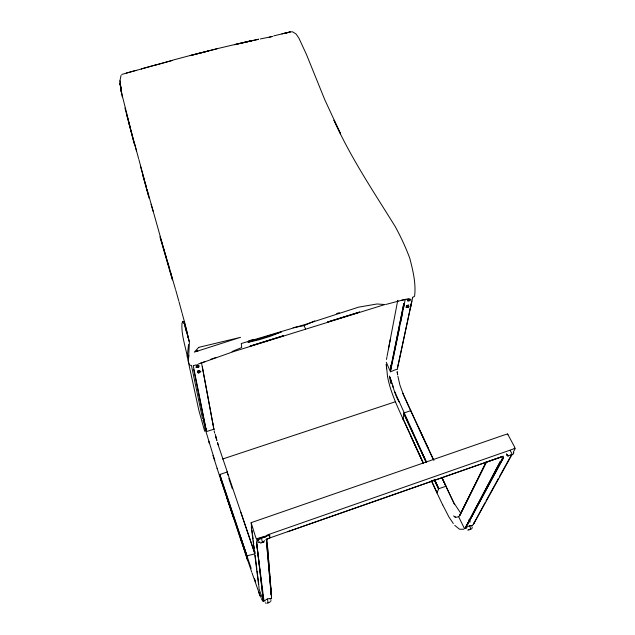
<?xml version="1.0" encoding="UTF-8"?>
<svg xmlns="http://www.w3.org/2000/svg" width="635" height="635" viewBox="0 0 635 635"><rect width="100%" height="100%" fill="white"/><g stroke="black" fill="none" stroke-linecap="round" stroke-linejoin="round"><path stroke-width="0.95" d="M442.666 504.896L436.967 492.935L438.729 488.712L445.992 486.251L441.841 477.409M390.906 367.284L390.977 364.934L391.255 368.451M226.862 497.499L221.067 480.409L219.773 474.536L227.195 471.988L228.005 475.02M183.42 323.612L182.88 321.485M214.122 429.824L213.408 427.276M403.669 419.41L403.169 419.298L403.812 413.004L410.813 410.662L428.085 448M182.809 321.826L182.832 321.413L182.34 322.445M187.23 357.045L188.539 344.567M190.413 365.577L188.968 363.649L188.373 361.267L189.413 342.765L186.499 329.549M188.547 358.267L188.833 355.251M408.996 299.022L410.321 300.109L410.075 300.641L407.829 301.236L408.48 299.895L409.448 299.847L409.67 298.831M507.841 434.792L507.595 433.975L503.206 435.316L251.135 522.676L255.31 536.107L256.349 538.924L257.111 539.393L256.643 542.044L263.303 600.17L256.508 542.29L264.001 601.154L263.462 601.416L259.056 588.962L258.834 585.533M197.461 364.879L197.477 365.903L199.025 365.816L199.049 366.363L197.731 367.205L195.747 367.189M510.754 455.605L511.889 453.541L510.191 450.628M513.778 452.461L513.564 453.676L512.437 454.771M386.485 359.474L386.937 356.981M388.485 348.94L390.239 339.638M387.088 356.148L397.764 300.291M393.525 356.314L393.843 354.64M410.25 309.023L412.671 297.37M394.184 352.925L395.089 348.52M397.51 337.328L399.09 329.628M400.661 321.921L401.058 320M401.447 318.072L402.233 314.222M403.217 309.412L404.201 304.594M405.178 299.704L390.454 371.785L396.55 369.316L397.28 369.57L411.663 301.927M406.011 307.578L406.606 306.943C406.916 306.237 409.392 305.276 408.829 306.689L407.845 307.602M398.28 364.18L397.526 367.141M395.47 346.702L397.105 339.201M398.24 364.307L411.869 300.958M472.273 527.344L471.876 528.598L470.86 529.28L467.797 530.161M270.923 601.004L270.978 600.464M272.78 36.425L260.302 38.957M271.248 598.829L271.653 598.114M181.991 323.04C181.078 335.597 186.071 347.805 187.976 360.14L198.882 410.464L204.708 431.308M407.408 300.26L407.662 299.752M486.339 461.637L459.78 515.628L486.426 462.185M251.135 522.676L251.754 528.352M486.037 462.383L458.954 516.549L456.144 517.342L454.644 516.366M121.047 75.39L120.023 80.391L121.174 91.162M485.084 502.618L473.48 524.073L475.21 521.049M486.029 500.896L498.404 478.472M499.356 476.742L511.254 455.184M511.961 454.676L475.186 521.2L472.496 525.582L471.289 526.129M513.31 452.128L514.922 449.215L514.731 447.254L507.595 433.975M196.652 351.163L197.39 350.472M251.658 571.865L247.523 559.8C242.975 552.521 258.064 557.078 254.54 550.656M182.562 321.842L182.951 321.278M270.296 601.48L269.74 602.274L266.867 603.25M198.58 365.474L196.779 366.316L196.858 367.26M391.295 366.911L391.311 368.729M464.995 528.074L464.034 528.979M271.447 598.535L270.78 598.876M200.208 371.991L200.104 371.443L199.16 371.372L197.628 372.634L198.779 373.062L200.898 371.316M262.057 542.322L264.771 540.631M472.051 525.843L472.631 525.312M199.152 370.991L197.437 371.904M407.464 306.626L408.368 305.848M409.916 299.545L408.186 300.538L407.924 299.942M199.549 371.404L198.072 371.927L199.985 371.054M469.519 525.971L469.757 525.796A2.937 0.659 -23.6 0 1 471.361 525.574M197.858 365.45L196.675 366.3L196.215 366.022L196.779 366.316M406.13 306.387L408.853 304.943M287.703 531.725L501.34 456.914L269.835 537.916L267.057 539.091L267.248 543.933M409.575 299.482L411.012 299.228M196.429 365.458L197.167 364.998L197.477 365.903M267.057 599.289L267.454 599.043L268.089 602.988M202.271 362.379L198.16 364.188M198.795 365.625L196.675 366.3L197.731 367.205M412.425 297.442L414.552 296.339C416.219 284.091 412.933 270.343 409.773 258.239C405.694 247.301 400.78 236.696 395.16 226.465C373.626 191.699 350.663 157.663 333.947 120.174L340.574 133.81L324.787 99.751L306.435 54.419L298.91 38.156L296.069 34.012L292.656 31.853L290.401 31.821L281.884 33.853M293.1 327.692L304.101 325.644L314.769 320.881M121.753 74.462L135.993 70.39M508.524 455.755L510.881 454.795M259.826 541.869L258.096 542.552L257.818 540.02L269.684 534.765L269.915 537.956L265.867 539.464M201.549 363.045L213.876 429.189L206.534 431.57L203.017 420.132M205.486 361.386L200.985 363.149L231.33 352.369M197.604 367.459L198.961 366.959L198.533 366.895M256.619 538.71L267.343 535.583L267.216 535.003L515.088 448.397L514.088 448.262M484.846 462.732L503.452 456.176L465.638 528.106L464.622 528.534L463.931 527.534L458.637 516.723M395.486 401.717L222.615 459.018M210.685 359.307L216.202 357.418M248.531 340.939L253.111 339.479M406.4 306.649L407.376 306.34L406.773 305.562M336.645 313.539L339.336 312.69M198.477 372.864L199.612 372.507M196.136 364.887L193.786 365.554M155.353 65.008L141.232 68.961L172.379 60.396L155.345 65.183M385.786 304.483L398.058 301.228M172.442 60.23L190.27 55.483M408.972 306.935L406.527 307.3M126.262 73.088L141.2 69.048M199.192 53.205L190.206 55.523L208.129 51.07L191.087 55.467M208.137 50.998L217.091 48.72L199.168 53.269M397.407 301.347L408.559 298.68M217.17 48.673L251.73 40.569M273.804 35.846L284.782 33.266M251.547 40.807L234.553 44.68L258.62 39.243M391.93 383.516L390.985 383.73A24.94 6.421 71.1 0 1 389.755 377.881L389.485 376.103C392.946 384.437 394.192 393.906 399.097 401.86M454.739 525.351L459.446 529.193L463.375 529.288M243.086 42.712L258.54 39.267M269.232 37.211L271.002 36.814M401.415 300.26L405.963 299.331M262.89 601.289L261.31 598.678M407.043 306.118L407.924 306.046L408.249 305.284L407.249 305.332M468.265 529.661L469.614 529.574L470.591 528.487L469.757 525.796M198.842 370.475L199.684 370.522M436.967 492.935L431.276 480.624M266.978 538.655L267.589 538.774M130.588 128.849L132.318 135.207M216.94 440.73L215.281 434.332M506.46 454.025L508.262 456.144M453.596 515.906L455.358 517.509M265.319 602.774L265.811 603.218M147.09 189.595L162.83 245.578M197.914 370.626L198.572 371.538L198.08 370.832M390.454 371.785L386.302 362.283M507.143 455.358L507.659 455.922M305.61 329.16L304.101 325.644M460.145 512.35L454.43 503.69M259.898 542.393L260.485 543.092L264.081 542.036L262.739 541.965L262.088 541.171L261.43 537.575M271.526 598.495L271.375 594.368M453.319 523.526L448.945 517.025L442.738 504.912M197.866 351.322L197.199 350.234L196.382 350.615M506.674 454.366L507.508 455.747L506.579 454.16M213.606 428.72L213.876 429.189M193.683 369.364L205.994 429.625L205.256 426.41M468.963 519.47L470.241 521.978M434.657 479.806L438.833 488.64M441.762 477.647L454.43 504.182L441.817 477.306M433.935 460.415L418.584 427.593M428.434 449.183L433.022 459.002M428.022 448.294L406.186 401.042M431.76 481.267L437.047 492.617M434.61 479.846L438.729 488.712M434.515 479.981L438.634 488.839M433.999 479.338L438.523 489.077M420.942 450.326L426.339 462.002L394.716 391.644M426.252 462.145L403.757 413.187M426.156 462.415L403.709 413.544M423.307 463.01L403.193 418.957M423.243 463.272L410.71 435.928M423.41 463.391L403.169 419.298M403.201 419.449C396.994 405.535 390.287 391.573 387.533 376.468M402.915 393.287L410.813 410.662M402.868 393.573L405.805 400.201M214.154 430.959L214.733 433.189M402.907 393.168L399.947 385.191L397.891 376.253M251.976 572.794L260.604 597.225M206.534 431.57L193.246 365.697M217.44 442.817L227.378 472.162M258.54 591.685L259.961 595.646M255.008 580.168L255.667 582.152L254.5 578.763L254.587 579.176M184.888 326.207L186.166 331.295M204.803 427.72L214.773 460.47M216.567 438.952L215.765 436.674L216.741 440.031M268.772 534.861L269.7 537.512M240.744 512.104L254.746 553.474M247.078 556.181L219.845 474.44M227.171 498.443L234.005 518.541M227.195 471.988L254.849 553.474M228.862 478.488L232.347 488.823M240.562 537.178L246.959 556.355M251.174 568.412L225.854 493.014M241.117 540.647L247.467 559.721M219.766 474.702L225.901 493.324M220.972 480.084L233.942 519.105M226.997 498.292L241.165 540.845M217.051 468.265L221.067 480.409M247.523 559.8L234.323 519.454M217.13 468.4L212.979 455.414M165.306 254.143L160.814 238.919M175.506 289.393L163.06 246.467M166.91 259.691L169.736 269.28M151.082 204.2L153.146 211.257M172.355 279.924L159.917 236.815M184.706 323.763L189.23 341.225M165.576 254.968L166.64 258.747M175.792 290.266L178.752 300.839M144.359 179.649L138.875 159.512M144.867 181.467L146.375 186.904M170.259 271.177L172.347 278.741M132.469 136.096L138.62 158.591M148.677 196.064L140.327 165.719M142.724 175.062L149.122 198.287M181.991 312.785L178.999 301.728M182.189 313.523L184.372 321.437M134.517 143.51L136.533 151.003M124.944 108.045L130.373 127.96L122.436 96.345M184.587 322.247L185.023 323.866M128.46 121.595L134.295 143.994M126.587 114.53L134.207 143.129M391.485 383.032L390.144 377.484M185.269 324.818L186.261 328.605M217.678 442.746L218.226 444.857M184.086 321.755L188.143 337.995M191.405 365.331L202.541 418.64M121.341 91.273L122.253 95.496M392.7 385.342L393.128 387.413M271.558 596.805L267.232 543.298L271.383 594.884M212.947 423.918L213.495 426.871M212.995 424.22L202.327 366.665M122.214 96.869L120.094 83.439M387.533 376.579L386.278 364.196L386.548 368.8M121.404 91.321L120.205 83.272M251.277 526.772L258.604 584.883M251.992 530.288L252.357 533.202M252.603 535.138L253.087 539.02M253.325 540.957L253.69 543.87M253.936 545.806L254.302 548.719M255.151 555.506L256.85 569.079M257.088 571.016L257.453 573.929M257.699 575.866L258.786 584.597M120.071 83.209L120.507 86.797M120.086 84.003L121.388 92.21L119.904 80.788M208.867 441.238L209.074 443.095M466.725 528.177A2.937 0.659 -23.6 0 1 466.439 527.487A2.937 0.659 -23.6 0 1 469.154 526.002M258.493 540.361A3.81 1.103 -20.6 0 1 258.374 539.234M259.144 538.647A3.81 1.103 -20.6 0 1 260.207 538.075M262.668 537.21A3.81 1.103 -20.6 0 1 265.089 537.67M266.47 599.44A3.072 0.714 -20.7 0 1 269.692 598.503A3.072 0.714 -20.7 0 1 270.058 599.242M265.073 601.043A3.072 0.714 -20.7 0 1 265.613 599.885M391.065 366.212L390.573 369.705L403.828 303.466L391.065 366.212M232.299 351.433L231.87 352.123L384.889 304.538L377.015 303.982L358.553 307.157L305.594 324.342L241.26 343.527L241.705 347.528L232.299 351.433M500.34 461.462L465.812 526.852L500.34 461.462M500.999 461.939L467.828 523.938L503.547 457.779L500.999 461.939M198.771 347.353L194.342 352.108L240.538 337.336L198.771 347.353M359.593 312.079L327.541 322.04L359.593 312.079M271.24 595.027L266.446 540.885L271.24 595.027M281.17 331.994L270.439 336.233L259.294 339.725L247.975 342.336L281.17 331.994M283.218 335.828L250.174 346.115L283.218 335.828M286.996 32.75L284.742 33.314L290.235 32.012L286.996 32.75M397.645 374.737L397.177 371.824L397.645 374.737"/></g></svg>
